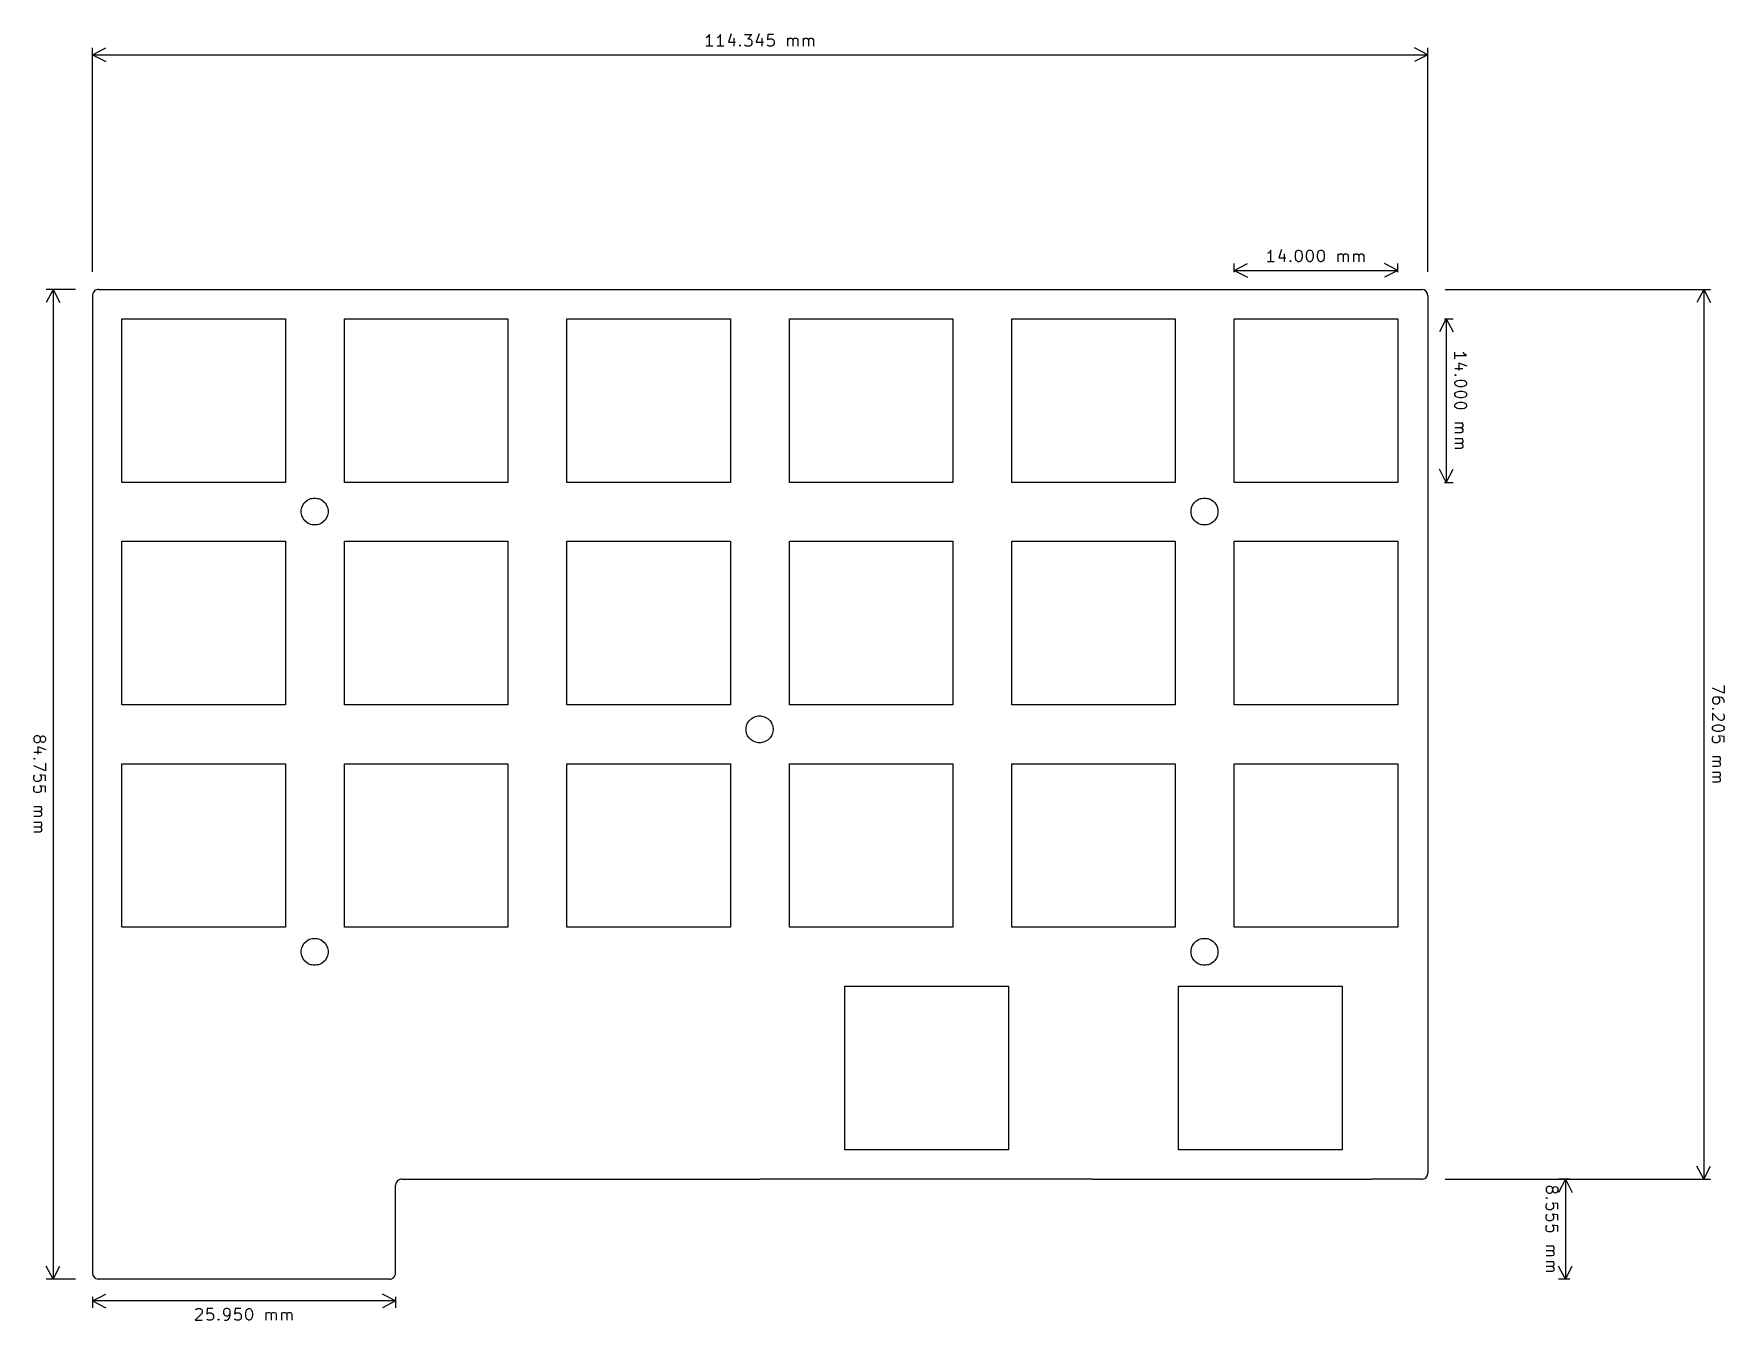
# Model space of a CAD drawing. Extents: x -0.53 to 5.17, y -3.85 to 0.48.
import ezdxf

# ---------------------------------------------------------------- set-up
doc = ezdxf.new("R2010")
doc.units = 0
doc.header["$MEASUREMENT"] = 0
doc.layers.add('BLACK', color=7, linetype='CONTINUOUS')

msp = doc.modelspace()

# ---------------------------------------------------------------- linework, layer by layer
at = {"layer": 'BLACK', "linetype": 'CONTINUOUS'}
for p, q in [((1.74306, 0.47321), (1.73931, 0.471335)), ((1.74681, 0.476959), (1.74306, 0.47321)), ((1.75056, 0.482583), (1.74681, 0.476959)), ((1.75056, 0.443213), (1.75056, 0.482583)), ((1.78055, 0.47321), (1.7768, 0.471335)), ((1.7843, 0.476959), (1.78055, 0.47321)), ((1.78805, 0.482583), (1.7843, 0.476959)), ((1.78805, 0.443213), (1.78805, 0.482583)), ((1.82367, 0.484458), (1.8143, 0.456337)), ((1.8143, 0.456337), (1.83867, 0.456337)), ((1.83305, 0.46946), (1.83305, 0.443213)), ((1.86867, 0.482583), (1.89304, 0.482583)), ((1.89304, 0.482583), (1.87992, 0.467585)), ((1.87992, 0.467585), (1.88554, 0.467585)), ((1.88554, 0.467585), (1.88929, 0.465711)), ((1.88929, 0.465711), (1.89117, 0.463836)), ((1.89117, 0.463836), (1.89304, 0.460086)), ((1.89304, 0.460086), (1.89304, 0.450712)), ((1.91741, 0.484458), (1.90804, 0.456337)), ((1.90804, 0.456337), (1.93241, 0.456337)), ((1.92679, 0.46946), (1.92679, 0.443213)), ((1.94741, 0.482583), (1.94553, 0.463836)), ((1.94553, 0.463836), (1.94741, 0.465711)), ((1.96616, 0.482583), (1.94741, 0.482583)), ((1.94741, 0.465711), (1.95116, 0.467585)), ((1.95116, 0.467585), (1.96053, 0.467585)), ((1.96053, 0.467585), (1.96428, 0.465711)), ((1.96428, 0.465711), (1.96616, 0.463836)), ((1.96616, 0.463836), (1.96803, 0.460086)), ((1.96803, 0.460086), (1.96803, 0.450712)), ((2.0149, 0.443213), (2.0149, 0.46946)), ((2.0149, 0.465711), (2.01677, 0.467585)), ((2.01677, 0.467585), (2.02052, 0.46946)), ((2.02052, 0.46946), (2.02615, 0.46946)), ((2.02615, 0.46946), (2.0299, 0.467585)), ((2.0299, 0.467585), (2.03177, 0.463836)), ((2.03177, 0.463836), (2.03365, 0.467585)), ((2.03177, 0.463836), (2.03177, 0.443213)), ((2.03365, 0.467585), (2.0374, 0.46946)), ((2.0374, 0.46946), (2.04302, 0.46946)), ((2.04302, 0.46946), (2.04677, 0.467585)), ((2.04677, 0.467585), (2.04865, 0.463836)), ((2.04865, 0.463836), (2.04865, 0.443213)), ((2.06739, 0.443213), (2.06739, 0.46946)), ((2.06739, 0.465711), (2.06927, 0.467585)), ((2.06927, 0.467585), (2.07302, 0.46946)), ((2.07302, 0.46946), (2.07864, 0.46946)), ((2.07864, 0.46946), (2.08239, 0.467585)), ((2.08239, 0.467585), (2.08427, 0.463836)), ((2.08427, 0.463836), (2.08614, 0.467585)), ((2.08427, 0.463836), (2.08427, 0.443213)), ((2.08614, 0.467585), (2.08989, 0.46946)), ((2.08989, 0.46946), (2.09551, 0.46946)), ((2.09551, 0.46946), (2.09926, 0.467585)), ((2.09926, 0.467585), (2.10114, 0.463836)), ((2.10114, 0.463836), (2.10114, 0.443213)), ((-0.329724, -0.317717), (-0.329724, 0.436867)), ((-0.329724, 0.41378), (-0.285374, 0.436867)), ((-0.329724, 0.41378), (4.17205, 0.41378)), ((-0.329724, 0.41378), (-0.285374, 0.390692)), ((1.76181, 0.443213), (1.73931, 0.443213)), ((1.7993, 0.443213), (1.7768, 0.443213)), ((1.8518, 0.445088), (1.85367, 0.446963)), ((1.85367, 0.443213), (1.8518, 0.445088)), ((1.85367, 0.446963), (1.85554, 0.445088)), ((1.85367, 0.446963), (1.85367, 0.443213)), ((1.85554, 0.445088), (1.85367, 0.443213)), ((1.87054, 0.445088), (1.86867, 0.446963)), ((1.87429, 0.443213), (1.87054, 0.445088)), ((1.88554, 0.443213), (1.87429, 0.443213)), ((1.88929, 0.445088), (1.88554, 0.443213)), ((1.89117, 0.446963), (1.88929, 0.445088)), ((1.89304, 0.450712), (1.89117, 0.446963)), ((1.94741, 0.445088), (1.94553, 0.446963)), ((1.95116, 0.443213), (1.94741, 0.445088)), ((1.96053, 0.443213), (1.95116, 0.443213)), ((1.96428, 0.445088), (1.96053, 0.443213)), ((1.96616, 0.446963), (1.96428, 0.445088)), ((1.96803, 0.450712), (1.96616, 0.446963)), ((4.17205, 0.41378), (4.1277, 0.436867)), ((4.17205, 0.41378), (4.1277, 0.390692)), ((4.17205, -0.317717), (4.17205, 0.436867)), ((3.63592, -0.253956), (3.63217, -0.255831)), ((3.65467, -0.283952), (3.63217, -0.283952)), ((3.63967, -0.250206), (3.63592, -0.253956)), ((3.64342, -0.244582), (3.63967, -0.250206)), ((3.64342, -0.283952), (3.64342, -0.244582)), ((3.67904, -0.242707), (3.66967, -0.270829)), ((3.66967, -0.270829), (3.69404, -0.270829)), ((3.68841, -0.257705), (3.68841, -0.283952)), ((3.70716, -0.282077), (3.70904, -0.280202)), ((3.70904, -0.283952), (3.70716, -0.282077)), ((3.70904, -0.280202), (3.71091, -0.282077)), ((3.70904, -0.280202), (3.70904, -0.283952)), ((3.71091, -0.282077), (3.70904, -0.283952)), ((3.72591, -0.25958), (3.72778, -0.252081)), ((3.72591, -0.268954), (3.72591, -0.25958)), ((3.72778, -0.276453), (3.72591, -0.268954)), ((3.72778, -0.252081), (3.72966, -0.248331)), ((3.72966, -0.280202), (3.72778, -0.276453)), ((3.72966, -0.248331), (3.73153, -0.246457)), ((3.73153, -0.282077), (3.72966, -0.280202)), ((3.73153, -0.246457), (3.73528, -0.244582)), ((3.73528, -0.283952), (3.73153, -0.282077)), ((3.73528, -0.244582), (3.73903, -0.244582)), ((3.73903, -0.283952), (3.73528, -0.283952)), ((3.73903, -0.244582), (3.74278, -0.246457)), ((3.74278, -0.282077), (3.73903, -0.283952)), ((3.74278, -0.246457), (3.74466, -0.248331)), ((3.74466, -0.280202), (3.74278, -0.282077)), ((3.74466, -0.248331), (3.74653, -0.252081)), ((3.74653, -0.276453), (3.74466, -0.280202)), ((3.74653, -0.252081), (3.74841, -0.25958)), ((3.74841, -0.268954), (3.74653, -0.276453)), ((3.74841, -0.25958), (3.74841, -0.268954)), ((3.7634, -0.25958), (3.76528, -0.252081)), ((3.7634, -0.268954), (3.7634, -0.25958)), ((3.76528, -0.276453), (3.7634, -0.268954)), ((3.76528, -0.252081), (3.76715, -0.248331)), ((3.76715, -0.280202), (3.76528, -0.276453)), ((3.76715, -0.248331), (3.76903, -0.246457)), ((3.76903, -0.282077), (3.76715, -0.280202)), ((3.76903, -0.246457), (3.77278, -0.244582)), ((3.77278, -0.283952), (3.76903, -0.282077)), ((3.77278, -0.244582), (3.77653, -0.244582)), ((3.77653, -0.283952), (3.77278, -0.283952)), ((3.77653, -0.244582), (3.78028, -0.246457)), ((3.78028, -0.282077), (3.77653, -0.283952)), ((3.78028, -0.246457), (3.78215, -0.248331)), ((3.78215, -0.280202), (3.78028, -0.282077)), ((3.78215, -0.248331), (3.78403, -0.252081)), ((3.78403, -0.276453), (3.78215, -0.280202)), ((3.78403, -0.252081), (3.7859, -0.25958)), ((3.7859, -0.268954), (3.78403, -0.276453)), ((3.7859, -0.25958), (3.7859, -0.268954)), ((3.8009, -0.25958), (3.80277, -0.252081)), ((3.8009, -0.268954), (3.8009, -0.25958)), ((3.80277, -0.276453), (3.8009, -0.268954)), ((3.80277, -0.252081), (3.80465, -0.248331)), ((3.80465, -0.280202), (3.80277, -0.276453)), ((3.80465, -0.248331), (3.80652, -0.246457)), ((3.80652, -0.282077), (3.80465, -0.280202)), ((3.80652, -0.246457), (3.81027, -0.244582)), ((3.81027, -0.283952), (3.80652, -0.282077)), ((3.81027, -0.244582), (3.81402, -0.244582)), ((3.81402, -0.283952), (3.81027, -0.283952)), ((3.81402, -0.244582), (3.81777, -0.246457)), ((3.81777, -0.282077), (3.81402, -0.283952)), ((3.81777, -0.246457), (3.81965, -0.248331)), ((3.81965, -0.280202), (3.81777, -0.282077)), ((3.81965, -0.248331), (3.82152, -0.252081)), ((3.82152, -0.276453), (3.81965, -0.280202)), ((3.82152, -0.252081), (3.8234, -0.25958)), ((3.8234, -0.268954), (3.82152, -0.276453)), ((3.8234, -0.25958), (3.8234, -0.268954)), ((3.87027, -0.283952), (3.87027, -0.257705)), ((3.87027, -0.261455), (3.87214, -0.25958)), ((3.87214, -0.25958), (3.87589, -0.257705)), ((3.87589, -0.257705), (3.88151, -0.257705)), ((3.88151, -0.257705), (3.88526, -0.25958)), ((3.88526, -0.25958), (3.88714, -0.26333)), ((3.88714, -0.26333), (3.88901, -0.25958)), ((3.88714, -0.26333), (3.88714, -0.283952)), ((3.88901, -0.25958), (3.89276, -0.257705)), ((3.89276, -0.257705), (3.89839, -0.257705)), ((3.89839, -0.257705), (3.90214, -0.25958)), ((3.90214, -0.25958), (3.90401, -0.26333)), ((3.90401, -0.26333), (3.90401, -0.283952)), ((3.92276, -0.283952), (3.92276, -0.257705)), ((3.92276, -0.261455), (3.92463, -0.25958)), ((3.92463, -0.25958), (3.92838, -0.257705)), ((3.92838, -0.257705), (3.93401, -0.257705)), ((3.93401, -0.257705), (3.93776, -0.25958)), ((3.93776, -0.25958), (3.93963, -0.26333)), ((3.93963, -0.26333), (3.94151, -0.25958)), ((3.93963, -0.26333), (3.93963, -0.283952)), ((3.94151, -0.25958), (3.94526, -0.257705)), ((3.94526, -0.257705), (3.95088, -0.257705)), ((3.95088, -0.257705), (3.95463, -0.25958)), ((3.95463, -0.25958), (3.95651, -0.26333)), ((3.95651, -0.26333), (3.95651, -0.283952)), ((3.51969, -0.318898), (3.51969, -0.290298)), ((3.51969, -0.313386), (3.56404, -0.290298)), ((3.51969, -0.313386), (4.07087, -0.313386)), ((3.51969, -0.313386), (3.56404, -0.336473)), ((4.07087, -0.313386), (4.02652, -0.290298)), ((4.07087, -0.313386), (4.02652, -0.336473)), ((4.07087, -0.318898), (4.07087, -0.290298)), ((-0.386614, -0.376969), (-0.485686, -0.376969)), ((-0.462598, -0.376969), (-0.485686, -0.421319)), ((-0.462598, -0.376969), (-0.462598, -3.71378)), ((-0.462598, -0.376969), (-0.439511, -0.421319)), ((-0.329724, -0.396654), (-0.329705, -3.69193)), ((-0.307874, -0.376969), (4.15256, -0.376969)), ((4.17205, -0.398819), (4.17205, -3.35748)), ((4.2313, -0.376969), (5.12584, -0.376969)), ((5.10276, -0.376969), (5.07967, -0.421319)), ((5.10276, -0.376969), (5.10276, -3.37717)), ((5.10276, -0.376969), (5.12584, -0.421319)), ((-0.230315, -0.476378), (0.320866, -0.476378)), ((-0.230315, -1.02756), (-0.230315, -0.476378)), ((0.320866, -0.476378), (0.320866, -1.02756)), ((0.519685, -0.476378), (1.07087, -0.476378)), ((0.519685, -1.02756), (0.519685, -0.476378)), ((1.07087, -0.476378), (1.07087, -1.02756)), ((1.26969, -1.02756), (1.26969, -0.476378)), ((1.26969, -0.476378), (1.82087, -0.476378)), ((1.82087, -0.476378), (1.82087, -1.02756)), ((2.01969, -0.476378), (2.57087, -0.476378)), ((2.01969, -1.02756), (2.01969, -0.476378)), ((2.57087, -0.476378), (2.57087, -1.02756)), ((2.76969, -1.02756), (2.76969, -0.476378)), ((2.76969, -0.476378), (3.32087, -0.476378)), ((3.32087, -0.476378), (3.32087, -1.02756)), ((3.51969, -0.476378), (4.07087, -0.476378)), ((3.51969, -1.02756), (3.51969, -0.476378)), ((4.07087, -0.476378), (4.07087, -1.02756)), ((4.23425, -0.476378), (4.21116, -0.520729)), ((4.22835, -0.476378), (4.25734, -0.476378)), ((4.23425, -0.476378), (4.23425, -1.02756)), ((4.23425, -0.476378), (4.25734, -0.520729)), ((4.26369, -0.611361), (4.26369, -0.588864)), ((4.26369, -0.600112), (4.30306, -0.600112)), ((4.30493, -0.635733), (4.27681, -0.626359)), ((4.27681, -0.626359), (4.27681, -0.650731)), ((4.29368, -0.592613), (4.29181, -0.588864)), ((4.29743, -0.596363), (4.29368, -0.592613)), ((4.30306, -0.600112), (4.29743, -0.596363)), ((4.28993, -0.645107), (4.26369, -0.645107)), ((4.26369, -0.665729), (4.26556, -0.663854)), ((4.26556, -0.667604), (4.26369, -0.665729)), ((4.26744, -0.665729), (4.26369, -0.665729)), ((4.26556, -0.663854), (4.26744, -0.665729)), ((4.26744, -0.665729), (4.26556, -0.667604)), ((4.27118, -0.684477), (4.27868, -0.682602)), ((4.27868, -0.682602), (4.28806, -0.682602)), ((4.28806, -0.682602), (4.29556, -0.684477)), ((4.26369, -0.691976), (4.26556, -0.688226)), ((4.26369, -0.695726), (4.26369, -0.691976)), ((4.26556, -0.699475), (4.26369, -0.695726)), ((4.26369, -0.729471), (4.26556, -0.725722)), ((4.26369, -0.733221), (4.26369, -0.729471)), ((4.26556, -0.73697), (4.26369, -0.733221)), ((4.26556, -0.688226), (4.26744, -0.686352)), ((4.26744, -0.70135), (4.26556, -0.699475)), ((4.26556, -0.725722), (4.26744, -0.723847)), ((4.26744, -0.738845), (4.26556, -0.73697)), ((4.26744, -0.686352), (4.27118, -0.684477)), ((4.27118, -0.703225), (4.26744, -0.70135)), ((4.26744, -0.723847), (4.27118, -0.721972)), ((4.27118, -0.74072), (4.26744, -0.738845)), ((4.27868, -0.705099), (4.27118, -0.703225)), ((4.27118, -0.721972), (4.27868, -0.720097)), ((4.27868, -0.742595), (4.27118, -0.74072)), ((4.28806, -0.705099), (4.27868, -0.705099)), ((4.27868, -0.720097), (4.28806, -0.720097)), ((4.29556, -0.703225), (4.28806, -0.705099)), ((4.28806, -0.720097), (4.29556, -0.721972)), ((4.29556, -0.74072), (4.28806, -0.742595)), ((4.29556, -0.684477), (4.29931, -0.686352)), ((4.29931, -0.70135), (4.29556, -0.703225)), ((4.29556, -0.721972), (4.29931, -0.723847)), ((4.29931, -0.738845), (4.29556, -0.74072)), ((4.29931, -0.686352), (4.30118, -0.688226)), ((4.30118, -0.699475), (4.29931, -0.70135)), ((4.29931, -0.723847), (4.30118, -0.725722)), ((4.30118, -0.73697), (4.29931, -0.738845)), ((4.30118, -0.688226), (4.30306, -0.691976)), ((4.30306, -0.695726), (4.30118, -0.699475)), ((4.30118, -0.725722), (4.30306, -0.729471)), ((4.30306, -0.733221), (4.30118, -0.73697)), ((4.30306, -0.691976), (4.30306, -0.695726)), ((4.30306, -0.729471), (4.30306, -0.733221)), ((4.26369, -0.766967), (4.26556, -0.763217)), ((4.26369, -0.770716), (4.26369, -0.766967)), ((4.26556, -0.774466), (4.26369, -0.770716)), ((4.26556, -0.763217), (4.26744, -0.761342)), ((4.26744, -0.77634), (4.26556, -0.774466)), ((4.26744, -0.761342), (4.27118, -0.759468)), ((4.27118, -0.778215), (4.26744, -0.77634)), ((4.27118, -0.759468), (4.27868, -0.757593)), ((4.27868, -0.78009), (4.27118, -0.778215)), ((4.28806, -0.742595), (4.27868, -0.742595)), ((4.27868, -0.757593), (4.28806, -0.757593)), ((4.28806, -0.78009), (4.27868, -0.78009)), ((4.28806, -0.757593), (4.29556, -0.759468)), ((4.29556, -0.778215), (4.28806, -0.78009)), ((4.29556, -0.759468), (4.29931, -0.761342)), ((4.29931, -0.77634), (4.29556, -0.778215)), ((4.29931, -0.761342), (4.30118, -0.763217)), ((4.30118, -0.774466), (4.29931, -0.77634)), ((4.30118, -0.763217), (4.30306, -0.766967)), ((4.30306, -0.770716), (4.30118, -0.774466)), ((4.30306, -0.766967), (4.30306, -0.770716)), ((4.26369, -0.826959), (4.28993, -0.826959)), ((4.28431, -0.843832), (4.26369, -0.843832)), ((4.28806, -0.841957), (4.28431, -0.843832)), ((4.28431, -0.843832), (4.28806, -0.845707)), ((4.28618, -0.826959), (4.28806, -0.828834)), ((4.28806, -0.828834), (4.28993, -0.832583)), ((4.28993, -0.838208), (4.28806, -0.841957)), ((4.28806, -0.845707), (4.28993, -0.849456)), ((4.28993, -0.832583), (4.28993, -0.838208)), ((4.28993, -0.849456), (4.28993, -0.855081)), ((4.28431, -0.860705), (4.26369, -0.860705)), ((4.26369, -0.879453), (4.28993, -0.879453)), ((4.28431, -0.896325), (4.26369, -0.896325)), ((4.28806, -0.85883), (4.28431, -0.860705)), ((4.28806, -0.894451), (4.28431, -0.896325)), ((4.28431, -0.896325), (4.28806, -0.8982)), ((4.28806, -0.911324), (4.28431, -0.913198)), ((4.28618, -0.879453), (4.28806, -0.881327)), ((4.28993, -0.855081), (4.28806, -0.85883)), ((4.28806, -0.881327), (4.28993, -0.885077)), ((4.28993, -0.890701), (4.28806, -0.894451)), ((4.28806, -0.8982), (4.28993, -0.90195)), ((4.28993, -0.907574), (4.28806, -0.911324)), ((4.28993, -0.885077), (4.28993, -0.890701)), ((4.28993, -0.90195), (4.28993, -0.907574)), ((4.28431, -0.913198), (4.26369, -0.913198)), ((4.23425, -1.02756), (4.21116, -0.983209)), ((4.23425, -1.02756), (4.25734, -0.983209)), ((0.320866, -1.02756), (-0.230217, -1.02756)), ((0.397827, -1.08583), (0.406073, -1.08241)), ((0.406073, -1.08241), (0.410451, -1.08154)), ((0.410451, -1.08154), (0.414828, -1.08067)), ((0.414828, -1.08067), (0.423755, -1.08067)), ((0.423755, -1.08067), (0.428132, -1.08154)), ((0.428132, -1.08154), (0.432509, -1.08241)), ((0.432509, -1.08241), (0.440756, -1.08583)), ((1.07087, -1.02756), (0.519783, -1.02756)), ((1.82087, -1.02756), (1.26978, -1.02756)), ((2.57087, -1.02756), (2.01978, -1.02756)), ((3.32087, -1.02756), (2.76978, -1.02756)), ((3.39783, -1.08583), (3.40607, -1.08241)), ((3.40607, -1.08241), (3.41045, -1.08154)), ((3.41045, -1.08154), (3.41483, -1.08067)), ((3.41483, -1.08067), (3.42375, -1.08067)), ((3.42375, -1.08067), (3.42813, -1.08154)), ((3.42813, -1.08154), (3.43251, -1.08241)), ((3.43251, -1.08241), (3.44076, -1.08583)), ((4.07087, -1.02756), (3.51978, -1.02756)), ((4.22835, -1.02756), (4.25734, -1.02756)), ((0.373976, -1.12152), (0.375718, -1.11277)), ((0.373976, -1.13045), (0.373976, -1.12152)), ((0.375718, -1.1392), (0.373976, -1.13045)), ((0.375718, -1.11277), (0.379134, -1.10452)), ((0.379134, -1.14745), (0.375718, -1.1392)), ((0.379134, -1.10452), (0.384093, -1.0971)), ((0.384093, -1.0971), (0.390405, -1.09079)), ((0.390405, -1.09079), (0.397827, -1.08583)), ((0.440756, -1.08583), (0.448178, -1.09079)), ((0.448178, -1.09079), (0.45449, -1.0971)), ((0.45449, -1.0971), (0.459449, -1.10452)), ((0.459449, -1.10452), (0.462865, -1.11277)), ((0.462865, -1.1392), (0.459449, -1.14745)), ((0.462865, -1.11277), (0.464606, -1.12152)), ((0.464606, -1.13045), (0.462865, -1.1392)), ((0.464606, -1.12152), (0.464606, -1.13045)), ((3.37398, -1.12152), (3.37572, -1.11277)), ((3.37398, -1.13045), (3.37398, -1.12152)), ((3.37572, -1.1392), (3.37398, -1.13045)), ((3.37572, -1.11277), (3.37913, -1.10452)), ((3.37913, -1.14745), (3.37572, -1.1392)), ((3.37913, -1.10452), (3.38409, -1.0971)), ((3.38409, -1.0971), (3.3904, -1.09079)), ((3.3904, -1.09079), (3.39783, -1.08583)), ((3.44076, -1.08583), (3.44818, -1.09079)), ((3.44818, -1.09079), (3.45449, -1.0971)), ((3.45449, -1.0971), (3.45945, -1.10452)), ((3.45945, -1.10452), (3.46286, -1.11277)), ((3.46286, -1.1392), (3.45945, -1.14745)), ((3.46286, -1.11277), (3.46461, -1.12152)), ((3.46461, -1.13045), (3.46286, -1.1392)), ((3.46461, -1.12152), (3.46461, -1.13045)), ((0.384093, -1.15487), (0.379134, -1.14745)), ((0.390405, -1.16118), (0.384093, -1.15487)), ((0.397827, -1.16614), (0.390405, -1.16118)), ((0.406073, -1.16956), (0.397827, -1.16614)), ((0.410451, -1.17043), (0.406073, -1.16956)), ((0.414828, -1.1713), (0.410451, -1.17043)), ((0.423755, -1.1713), (0.414828, -1.1713)), ((0.428132, -1.17043), (0.423755, -1.1713)), ((0.432509, -1.16956), (0.428132, -1.17043)), ((0.440756, -1.16614), (0.432509, -1.16956)), ((0.448178, -1.16118), (0.440756, -1.16614)), ((0.45449, -1.15487), (0.448178, -1.16118)), ((0.459449, -1.14745), (0.45449, -1.15487)), ((3.38409, -1.15487), (3.37913, -1.14745)), ((3.3904, -1.16118), (3.38409, -1.15487)), ((3.39783, -1.16614), (3.3904, -1.16118)), ((3.40607, -1.16956), (3.39783, -1.16614)), ((3.41045, -1.17043), (3.40607, -1.16956)), ((3.41483, -1.1713), (3.41045, -1.17043)), ((3.42375, -1.1713), (3.41483, -1.1713)), ((3.42813, -1.17043), (3.42375, -1.1713)), ((3.43251, -1.16956), (3.42813, -1.17043)), ((3.44076, -1.16614), (3.43251, -1.16956)), ((3.44818, -1.16118), (3.44076, -1.16614)), ((3.45449, -1.15487), (3.44818, -1.16118)), ((3.45945, -1.14745), (3.45449, -1.15487)), ((-0.230315, -1.77756), (-0.230315, -1.22638)), ((-0.230315, -1.22638), (0.320866, -1.22638)), ((0.320866, -1.22638), (0.320866, -1.77756)), ((0.519685, -1.77756), (0.519685, -1.22638)), ((0.519685, -1.22638), (1.07087, -1.22638)), ((1.07087, -1.22638), (1.07087, -1.77756)), ((1.26969, -1.77756), (1.26969, -1.22638)), ((1.26969, -1.22638), (1.82087, -1.22638)), ((1.82087, -1.22638), (1.82087, -1.77756)), ((2.01969, -1.77756), (2.01969, -1.22638)), ((2.01969, -1.22638), (2.57087, -1.22638)), ((2.57087, -1.22638), (2.57087, -1.77756)), ((2.76969, -1.22638), (3.32087, -1.22638)), ((2.76969, -1.77756), (2.76969, -1.22638)), ((3.32087, -1.22638), (3.32087, -1.77756)), ((3.51969, -1.22638), (4.07087, -1.22638)), ((3.51969, -1.77756), (3.51969, -1.22638)), ((4.07087, -1.22638), (4.07087, -1.77756)), ((5.17156, -1.73833), (5.13219, -1.72146)), ((5.13406, -1.75521), (5.13219, -1.75896)), ((5.13219, -1.75896), (5.13219, -1.76646)), ((5.13219, -1.76646), (5.13406, -1.77021)), ((5.13594, -1.75333), (5.13406, -1.75521)), ((5.13969, -1.75146), (5.13594, -1.75333)), ((5.15469, -1.75146), (5.13969, -1.75146)), ((5.15281, -1.75333), (5.14906, -1.75146)), ((5.15469, -1.75521), (5.15281, -1.75333)), ((5.16219, -1.75333), (5.15469, -1.75146)), ((5.15656, -1.75896), (5.15469, -1.75521)), ((5.15469, -1.77021), (5.15656, -1.76646)), ((5.15656, -1.76646), (5.15656, -1.75896)), ((5.16781, -1.75708), (5.16219, -1.75333)), ((5.16969, -1.75896), (5.16781, -1.75708)), ((5.17156, -1.76271), (5.16969, -1.75896)), ((5.17156, -1.71209), (5.17156, -1.73833)), ((5.17156, -1.77021), (5.17156, -1.76271)), ((0.320866, -1.77756), (-0.230217, -1.77756)), ((1.07087, -1.77756), (0.519783, -1.77756)), ((1.82087, -1.77756), (1.26978, -1.77756)), ((1.8904, -1.82504), (1.89783, -1.82008)), ((1.89783, -1.82008), (1.90607, -1.81666)), ((1.90607, -1.81666), (1.91045, -1.81579)), ((1.91045, -1.81579), (1.91483, -1.81492)), ((1.91483, -1.81492), (1.92375, -1.81492)), ((1.92375, -1.81492), (1.92813, -1.81579)), ((1.92813, -1.81579), (1.93251, -1.81666)), ((1.93251, -1.81666), (1.94076, -1.82008)), ((1.94076, -1.82008), (1.94818, -1.82504)), ((2.57087, -1.77756), (2.01978, -1.77756)), ((3.32087, -1.77756), (2.76978, -1.77756)), ((4.07087, -1.77756), (3.51978, -1.77756)), ((5.13219, -1.79083), (5.13406, -1.78895)), ((5.13406, -1.7927), (5.13219, -1.79083)), ((5.13594, -1.79083), (5.13219, -1.79083)), ((5.15469, -1.82832), (5.13219, -1.80583)), ((5.13219, -1.80583), (5.13219, -1.8302)), ((5.13406, -1.77021), (5.13594, -1.77208)), ((5.13406, -1.78895), (5.13594, -1.79083)), ((5.13594, -1.79083), (5.13406, -1.7927)), ((5.13594, -1.77208), (5.13969, -1.77395)), ((5.13969, -1.77395), (5.14906, -1.77395)), ((5.14906, -1.77395), (5.15281, -1.77208)), ((5.15281, -1.77208), (5.15469, -1.77021)), ((5.16781, -1.8077), (5.16969, -1.80958)), ((5.16969, -1.80958), (5.17156, -1.81332)), ((5.17156, -1.8227), (5.16969, -1.82645)), ((5.17156, -1.81332), (5.17156, -1.8227)), ((1.87398, -1.85577), (1.87572, -1.84702)), ((1.87398, -1.8647), (1.87398, -1.85577)), ((1.87572, -1.87345), (1.87398, -1.8647)), ((1.87572, -1.84702), (1.87913, -1.83877)), ((1.87913, -1.8817), (1.87572, -1.87345)), ((1.87913, -1.83877), (1.88409, -1.83135)), ((1.88409, -1.83135), (1.8904, -1.82504)), ((1.94818, -1.82504), (1.95449, -1.83135)), ((1.95449, -1.83135), (1.95945, -1.83877)), ((1.95945, -1.83877), (1.96286, -1.84702)), ((1.96286, -1.87345), (1.95945, -1.8817)), ((1.96286, -1.84702), (1.96461, -1.85577)), ((1.96461, -1.8647), (1.96286, -1.87345)), ((1.96461, -1.85577), (1.96461, -1.8647)), ((5.13219, -1.85457), (5.13406, -1.85082)), ((5.13219, -1.85832), (5.13219, -1.85457)), ((5.13406, -1.86207), (5.13219, -1.85832)), ((5.13406, -1.85082), (5.13594, -1.84895)), ((5.13594, -1.86394), (5.13406, -1.86207)), ((5.13594, -1.84895), (5.13969, -1.84707)), ((5.13969, -1.86582), (5.13594, -1.86394)), ((5.13969, -1.84707), (5.14719, -1.8452)), ((5.14719, -1.86769), (5.13969, -1.86582)), ((5.14719, -1.8452), (5.15656, -1.8452)), ((5.15656, -1.86769), (5.14719, -1.86769)), ((5.16031, -1.8302), (5.15469, -1.82832)), ((5.15656, -1.8452), (5.16406, -1.84707)), ((5.16406, -1.86582), (5.15656, -1.86769)), ((5.16406, -1.8302), (5.16031, -1.8302)), ((5.16781, -1.82832), (5.16406, -1.8302)), ((5.16406, -1.84707), (5.16781, -1.84895)), ((5.16781, -1.86394), (5.16406, -1.86582)), ((5.16969, -1.82645), (5.16781, -1.82832)), ((5.16781, -1.84895), (5.16969, -1.85082)), ((5.16969, -1.86207), (5.16781, -1.86394)), ((5.16969, -1.85082), (5.17156, -1.85457)), ((5.17156, -1.85832), (5.16969, -1.86207)), ((5.17156, -1.85457), (5.17156, -1.85832)), ((-0.525778, -1.88602), (-0.527653, -1.88977)), ((-0.527653, -1.88977), (-0.527653, -1.89727)), ((-0.527653, -1.89727), (-0.525778, -1.90102)), ((-0.523903, -1.88414), (-0.525778, -1.88602)), ((-0.525778, -1.90102), (-0.523903, -1.90289)), ((-0.520154, -1.88227), (-0.523903, -1.88414)), ((-0.523903, -1.90289), (-0.520154, -1.90477)), ((-0.512655, -1.88227), (-0.520154, -1.88227)), ((-0.520154, -1.90477), (-0.512655, -1.90477)), ((-0.486408, -1.92914), (-0.514529, -1.91976)), ((-0.514529, -1.91976), (-0.514529, -1.94414)), ((-0.508905, -1.88414), (-0.512655, -1.88227)), ((-0.512655, -1.90477), (-0.508905, -1.90289)), ((-0.50703, -1.88602), (-0.508905, -1.88414)), ((-0.508905, -1.90289), (-0.50703, -1.90102)), ((-0.505156, -1.88977), (-0.50703, -1.88602)), ((-0.50703, -1.90102), (-0.505156, -1.89727)), ((-0.505156, -1.88977), (-0.503281, -1.88602)), ((-0.505156, -1.89727), (-0.505156, -1.88977)), ((-0.503281, -1.90102), (-0.505156, -1.89727)), ((-0.503281, -1.88602), (-0.501406, -1.88414)), ((-0.501406, -1.90289), (-0.503281, -1.90102)), ((-0.501406, -1.88414), (-0.497657, -1.88227)), ((-0.497657, -1.90477), (-0.501406, -1.90289)), ((-0.497657, -1.88227), (-0.495782, -1.88227)), ((-0.495782, -1.90477), (-0.497657, -1.90477)), ((-0.495782, -1.88227), (-0.492032, -1.88414)), ((-0.492032, -1.90289), (-0.495782, -1.90477)), ((-0.492032, -1.88414), (-0.490157, -1.88602)), ((-0.490157, -1.90102), (-0.492032, -1.90289)), ((-0.490157, -1.88602), (-0.488283, -1.88977)), ((-0.488283, -1.89727), (-0.490157, -1.90102)), ((-0.488283, -1.88977), (-0.488283, -1.89727)), ((1.88409, -1.88912), (1.87913, -1.8817)), ((1.8904, -1.89543), (1.88409, -1.88912)), ((1.89783, -1.90039), (1.8904, -1.89543)), ((1.90607, -1.90381), (1.89783, -1.90039)), ((1.91045, -1.90468), (1.90607, -1.90381)), ((1.91483, -1.90555), (1.91045, -1.90468)), ((1.92375, -1.90555), (1.91483, -1.90555)), ((1.92813, -1.90468), (1.92375, -1.90555)), ((1.93251, -1.90381), (1.92813, -1.90468)), ((1.94076, -1.90039), (1.93251, -1.90381)), ((1.94818, -1.89543), (1.94076, -1.90039)), ((1.95449, -1.88912), (1.94818, -1.89543)), ((1.95945, -1.8817), (1.95449, -1.88912)), ((5.13219, -1.88832), (5.13406, -1.88457)), ((5.13219, -1.89769), (5.13219, -1.88832)), ((5.13406, -1.90144), (5.13219, -1.89769)), ((5.13406, -1.88457), (5.13594, -1.88269)), ((5.13594, -1.90331), (5.13406, -1.90144)), ((5.13969, -1.90519), (5.13594, -1.90331)), ((5.14906, -1.90519), (5.13969, -1.90519)), ((5.15281, -1.90331), (5.14906, -1.90519)), ((5.17156, -1.88457), (5.15281, -1.88269)), ((5.15281, -1.88269), (5.15469, -1.88457)), ((5.15469, -1.90144), (5.15281, -1.90331)), ((5.15469, -1.88457), (5.15656, -1.88832)), ((5.15656, -1.89769), (5.15469, -1.90144)), ((5.15656, -1.88832), (5.15656, -1.89769)), ((5.17156, -1.90331), (5.17156, -1.88457)), ((-0.501406, -1.93851), (-0.527653, -1.93851)), ((-0.527653, -1.95913), (-0.525778, -1.95726)), ((-0.525778, -1.96101), (-0.527653, -1.95913)), ((-0.523903, -1.95913), (-0.527653, -1.95913)), ((-0.488283, -2.00038), (-0.527653, -1.98351)), ((-0.525778, -1.95726), (-0.523903, -1.95913)), ((-0.523903, -1.95913), (-0.525778, -1.96101)), ((-0.488283, -1.97413), (-0.488283, -2.00038)), ((-0.230315, -1.97638), (0.320866, -1.97638)), ((-0.230315, -2.52756), (-0.230315, -1.97638)), ((0.320866, -1.97638), (0.320866, -2.52756)), ((0.519685, -1.97638), (1.07087, -1.97638)), ((0.519685, -2.52756), (0.519685, -1.97638)), ((1.07087, -1.97638), (1.07087, -2.52756)), ((1.26969, -2.52756), (1.26969, -1.97638)), ((1.26969, -1.97638), (1.82087, -1.97638)), ((1.82087, -1.97638), (1.82087, -2.52756)), ((2.01969, -1.97638), (2.57087, -1.97638)), ((2.01969, -2.52756), (2.01969, -1.97638)), ((2.57087, -1.97638), (2.57087, -2.52756)), ((2.76969, -1.97638), (3.32087, -1.97638)), ((2.76969, -2.52756), (2.76969, -1.97638)), ((3.32087, -1.97638), (3.32087, -2.52756)), ((3.51969, -2.52756), (3.51969, -1.97638)), ((3.51969, -1.97638), (4.07087, -1.97638)), ((4.07087, -1.97638), (4.07087, -2.52756)), ((5.13219, -1.95206), (5.15844, -1.95206)), ((5.15281, -1.96893), (5.13219, -1.96893)), ((5.15281, -1.9858), (5.13219, -1.9858)), ((5.15656, -1.96706), (5.15281, -1.96893)), ((5.15281, -1.96893), (5.15656, -1.97081)), ((5.15656, -1.98393), (5.15281, -1.9858)), ((5.15469, -1.95206), (5.15656, -1.95393)), ((5.15656, -1.95393), (5.15844, -1.95768)), ((5.15844, -1.96331), (5.15656, -1.96706)), ((5.15656, -1.97081), (5.15844, -1.97455)), ((5.15844, -1.98018), (5.15656, -1.98393)), ((5.15844, -1.95768), (5.15844, -1.96331)), ((5.15844, -1.97455), (5.15844, -1.98018)), ((-0.527653, -2.01913), (-0.525778, -2.01538)), ((-0.527653, -2.0285), (-0.527653, -2.01913)), ((-0.525778, -2.03225), (-0.527653, -2.0285)), ((-0.525778, -2.01538), (-0.523903, -2.0135)), ((-0.523903, -2.03413), (-0.525778, -2.03225)), ((-0.525778, -2.05287), (-0.523903, -2.051)), ((-0.520154, -2.036), (-0.523903, -2.03413)), ((-0.51078, -2.036), (-0.520154, -2.036)), ((-0.50703, -2.03413), (-0.51078, -2.036)), ((-0.488283, -2.01538), (-0.50703, -2.0135)), ((-0.50703, -2.0135), (-0.505156, -2.01538)), ((-0.505156, -2.03225), (-0.50703, -2.03413)), ((-0.488283, -2.05287), (-0.50703, -2.051)), ((-0.50703, -2.051), (-0.505156, -2.05287)), ((-0.505156, -2.01538), (-0.503281, -2.01913)), ((-0.503281, -2.0285), (-0.505156, -2.03225)), ((-0.503281, -2.01913), (-0.503281, -2.0285)), ((-0.488283, -2.03413), (-0.488283, -2.01538)), ((5.13219, -2.00455), (5.15844, -2.00455)), ((5.15281, -2.02142), (5.13219, -2.02142)), ((5.15281, -2.0383), (5.13219, -2.0383)), ((5.15656, -2.01955), (5.15281, -2.02142)), ((5.15281, -2.02142), (5.15656, -2.0233)), ((5.15656, -2.03642), (5.15281, -2.0383)), ((5.15469, -2.00455), (5.15656, -2.00643)), ((5.15656, -2.00643), (5.15844, -2.01018)), ((5.15844, -2.0158), (5.15656, -2.01955)), ((5.15656, -2.0233), (5.15844, -2.02705)), ((5.15844, -2.03267), (5.15656, -2.03642)), ((5.15844, -2.01018), (5.15844, -2.0158)), ((5.15844, -2.02705), (5.15844, -2.03267)), ((-0.527653, -2.05662), (-0.525778, -2.05287)), ((-0.527653, -2.066), (-0.527653, -2.05662)), ((-0.525778, -2.06975), (-0.527653, -2.066)), ((-0.523903, -2.07162), (-0.525778, -2.06975)), ((-0.520154, -2.0735), (-0.523903, -2.07162)), ((-0.51078, -2.0735), (-0.520154, -2.0735)), ((-0.50703, -2.07162), (-0.51078, -2.0735)), ((-0.505156, -2.06975), (-0.50703, -2.07162)), ((-0.505156, -2.05287), (-0.503281, -2.05662)), ((-0.503281, -2.066), (-0.505156, -2.06975)), ((-0.503281, -2.05662), (-0.503281, -2.066)), ((-0.488283, -2.07162), (-0.488283, -2.05287)), ((-0.527653, -2.12036), (-0.501406, -2.12036)), ((-0.50703, -2.13724), (-0.527653, -2.13724)), ((-0.50703, -2.15411), (-0.527653, -2.15411)), ((-0.503281, -2.13536), (-0.50703, -2.13724)), ((-0.50703, -2.13724), (-0.503281, -2.13911)), ((-0.503281, -2.15224), (-0.50703, -2.15411)), ((-0.505156, -2.12036), (-0.503281, -2.12224)), ((-0.503281, -2.12224), (-0.501406, -2.12599)), ((-0.501406, -2.13161), (-0.503281, -2.13536)), ((-0.503281, -2.13911), (-0.501406, -2.14286)), ((-0.501406, -2.14849), (-0.503281, -2.15224)), ((-0.501406, -2.12599), (-0.501406, -2.13161)), ((-0.501406, -2.14286), (-0.501406, -2.14849)), ((-0.527653, -2.17286), (-0.501406, -2.17286)), ((-0.50703, -2.18973), (-0.527653, -2.18973)), ((-0.50703, -2.2066), (-0.527653, -2.2066)), ((-0.503281, -2.18786), (-0.50703, -2.18973)), ((-0.50703, -2.18973), (-0.503281, -2.19161)), ((-0.503281, -2.20473), (-0.50703, -2.2066)), ((-0.505156, -2.17286), (-0.503281, -2.17473)), ((-0.503281, -2.17473), (-0.501406, -2.17848)), ((-0.501406, -2.18411), (-0.503281, -2.18786)), ((-0.503281, -2.19161), (-0.501406, -2.19536)), ((-0.501406, -2.20098), (-0.503281, -2.20473)), ((-0.501406, -2.17848), (-0.501406, -2.18411)), ((-0.501406, -2.19536), (-0.501406, -2.20098)), ((0.320866, -2.52756), (-0.230217, -2.52756)), ((1.07087, -2.52756), (0.519783, -2.52756)), ((1.82087, -2.52756), (1.26978, -2.52756)), ((2.57087, -2.52756), (2.01978, -2.52756)), ((3.32087, -2.52756), (2.76978, -2.52756)), ((4.07087, -2.52756), (3.51978, -2.52756)), ((0.373976, -2.60577), (0.375718, -2.59702)), ((0.373976, -2.6147), (0.373976, -2.60577)), ((0.375718, -2.62345), (0.373976, -2.6147)), ((0.375718, -2.59702), (0.379134, -2.58877)), ((0.379134, -2.58877), (0.384093, -2.58135)), ((0.384093, -2.58135), (0.390405, -2.57504)), ((0.390405, -2.57504), (0.397827, -2.57008)), ((0.397827, -2.57008), (0.406073, -2.56666)), ((0.406073, -2.56666), (0.410451, -2.56579)), ((0.410451, -2.56579), (0.414828, -2.56492)), ((0.414828, -2.56492), (0.423755, -2.56492)), ((0.423755, -2.56492), (0.428132, -2.56579)), ((0.428132, -2.56579), (0.432509, -2.56666)), ((0.432509, -2.56666), (0.440756, -2.57008)), ((0.440756, -2.57008), (0.448178, -2.57504)), ((0.448178, -2.57504), (0.45449, -2.58135)), ((0.45449, -2.58135), (0.459449, -2.58877)), ((0.459449, -2.58877), (0.462865, -2.59702)), ((0.462865, -2.59702), (0.464606, -2.60577)), ((0.464606, -2.6147), (0.462865, -2.62345)), ((0.464606, -2.60577), (0.464606, -2.6147)), ((3.37398, -2.60577), (3.37572, -2.59702)), ((3.37398, -2.6147), (3.37398, -2.60577)), ((3.37572, -2.62345), (3.37398, -2.6147)), ((3.37572, -2.59702), (3.37913, -2.58877)), ((3.37913, -2.58877), (3.38409, -2.58135)), ((3.38409, -2.58135), (3.3904, -2.57504)), ((3.3904, -2.57504), (3.39783, -2.57008)), ((3.39783, -2.57008), (3.40607, -2.56666)), ((3.40607, -2.56666), (3.41045, -2.56579)), ((3.41045, -2.56579), (3.41483, -2.56492)), ((3.41483, -2.56492), (3.42375, -2.56492)), ((3.42375, -2.56492), (3.42813, -2.56579)), ((3.42813, -2.56579), (3.43251, -2.56666)), ((3.43251, -2.56666), (3.44076, -2.57008)), ((3.44076, -2.57008), (3.44818, -2.57504)), ((3.44818, -2.57504), (3.45449, -2.58135)), ((3.45449, -2.58135), (3.45945, -2.58877)), ((3.45945, -2.58877), (3.46286, -2.59702)), ((3.46286, -2.59702), (3.46461, -2.60577)), ((3.46461, -2.6147), (3.46286, -2.62345)), ((3.46461, -2.60577), (3.46461, -2.6147)), ((0.379134, -2.6317), (0.375718, -2.62345)), ((0.384093, -2.63912), (0.379134, -2.6317)), ((0.390405, -2.64543), (0.384093, -2.63912)), ((0.397827, -2.65039), (0.390405, -2.64543)), ((0.406073, -2.65381), (0.397827, -2.65039)), ((0.410451, -2.65468), (0.406073, -2.65381)), ((0.414828, -2.65555), (0.410451, -2.65468)), ((0.423755, -2.65555), (0.414828, -2.65555)), ((0.428132, -2.65468), (0.423755, -2.65555)), ((0.432509, -2.65381), (0.428132, -2.65468)), ((0.440756, -2.65039), (0.432509, -2.65381)), ((0.448178, -2.64543), (0.440756, -2.65039)), ((0.45449, -2.63912), (0.448178, -2.64543)), ((0.459449, -2.6317), (0.45449, -2.63912)), ((0.462865, -2.62345), (0.459449, -2.6317)), ((3.37913, -2.6317), (3.37572, -2.62345)), ((3.38409, -2.63912), (3.37913, -2.6317)), ((3.3904, -2.64543), (3.38409, -2.63912)), ((3.39783, -2.65039), (3.3904, -2.64543)), ((3.40607, -2.65381), (3.39783, -2.65039)), ((3.41045, -2.65468), (3.40607, -2.65381)), ((3.41483, -2.65555), (3.41045, -2.65468)), ((3.42375, -2.65555), (3.41483, -2.65555)), ((3.42813, -2.65468), (3.42375, -2.65555)), ((3.43251, -2.65381), (3.42813, -2.65468)), ((3.44076, -2.65039), (3.43251, -2.65381)), ((3.44818, -2.64543), (3.44076, -2.65039)), ((3.45449, -2.63912), (3.44818, -2.64543)), ((3.45945, -2.6317), (3.45449, -2.63912)), ((3.46286, -2.62345), (3.45945, -2.6317)), ((2.20719, -3.27756), (2.20719, -2.72638)), ((2.20719, -2.72638), (2.75837, -2.72638)), ((2.75837, -2.72638), (2.75837, -3.27756)), ((3.33217, -2.72638), (3.88335, -2.72638)), ((3.33217, -3.27756), (3.33217, -2.72638)), ((3.88335, -2.72638), (3.88335, -3.27756)), ((2.75837, -3.27756), (2.20728, -3.27756)), ((3.88335, -3.27756), (3.33226, -3.27756)), ((5.10276, -3.37717), (5.07967, -3.33281)), ((5.10276, -3.37717), (5.12584, -3.33281)), ((0.691929, -3.69429), (0.691929, -3.39646)), ((0.714173, -3.37697), (1.92028, -3.37697)), ((3.04163, -3.37697), (1.92028, -3.37697)), ((3.04163, -3.37697), (3.98278, -3.37697)), ((4.1502, -3.37697), (3.98278, -3.37697)), ((4.2313, -3.37717), (5.12584, -3.37717)), ((4.57304, -3.40477), (4.57117, -3.40852)), ((4.57117, -3.40852), (4.57117, -3.41602)), ((4.57117, -3.41602), (4.57304, -3.41976)), ((4.57492, -3.40289), (4.57304, -3.40477)), ((4.57867, -3.40102), (4.57492, -3.40289)), ((4.58616, -3.40102), (4.57867, -3.40102)), ((4.58991, -3.40289), (4.58616, -3.40102)), ((4.59179, -3.40477), (4.58991, -3.40289)), ((4.59366, -3.40852), (4.59179, -3.40477)), ((4.59179, -3.41976), (4.59366, -3.41602)), ((4.59366, -3.40852), (4.59554, -3.40477)), ((4.59366, -3.41602), (4.59366, -3.40852)), ((4.59554, -3.41976), (4.59366, -3.41602)), ((4.59554, -3.40477), (4.59741, -3.40289)), ((4.59741, -3.40289), (4.60116, -3.40102)), ((4.60116, -3.40102), (4.60304, -3.40102)), ((4.60304, -3.40102), (4.60679, -3.40289)), ((4.60679, -3.40289), (4.60866, -3.40477)), ((4.60866, -3.40477), (4.61054, -3.40852)), ((4.61054, -3.41602), (4.60866, -3.41976)), ((4.61054, -3.40852), (4.61054, -3.41602)), ((4.65118, -3.37697), (4.61313, -3.37697)), ((4.63622, -3.37697), (4.61313, -3.42132)), ((4.63622, -3.37697), (4.63622, -3.71378)), ((4.63622, -3.37697), (4.65931, -3.42132)), ((4.57117, -3.44039), (4.57304, -3.43851)), ((4.57304, -3.44226), (4.57117, -3.44039)), ((4.57492, -3.44039), (4.57117, -3.44039)), ((4.57117, -3.46288), (4.57304, -3.45913)), ((4.57117, -3.47226), (4.57117, -3.46288)), ((4.57304, -3.47601), (4.57117, -3.47226)), ((4.57304, -3.41976), (4.57492, -3.42164)), ((4.57304, -3.43851), (4.57492, -3.44039)), ((4.57492, -3.44039), (4.57304, -3.44226)), ((4.57304, -3.45913), (4.57492, -3.45726)), ((4.57492, -3.47788), (4.57304, -3.47601)), ((4.57492, -3.42164), (4.57867, -3.42351)), ((4.57867, -3.42351), (4.58616, -3.42351)), ((4.58616, -3.42351), (4.58991, -3.42164)), ((4.58991, -3.42164), (4.59179, -3.41976)), ((4.61054, -3.45913), (4.59179, -3.45726)), ((4.59179, -3.45726), (4.59366, -3.45913)), ((4.59366, -3.47601), (4.59179, -3.47788)), ((4.59366, -3.45913), (4.59554, -3.46288)), ((4.59554, -3.47226), (4.59366, -3.47601)), ((4.59741, -3.42164), (4.59554, -3.41976)), ((4.59554, -3.46288), (4.59554, -3.47226)), ((4.60116, -3.42351), (4.59741, -3.42164)), ((4.60304, -3.42351), (4.60116, -3.42351)), ((4.60679, -3.42164), (4.60304, -3.42351)), ((4.60866, -3.41976), (4.60679, -3.42164)), ((4.61054, -3.47788), (4.61054, -3.45913)), ((4.57117, -3.50038), (4.57304, -3.49663)), ((4.57117, -3.50975), (4.57117, -3.50038)), ((4.57304, -3.5135), (4.57117, -3.50975)), ((4.57304, -3.49663), (4.57492, -3.49476)), ((4.57492, -3.51538), (4.57304, -3.5135)), ((4.57304, -3.53413), (4.57492, -3.53225)), ((4.57867, -3.47976), (4.57492, -3.47788)), ((4.57867, -3.51725), (4.57492, -3.51538)), ((4.58804, -3.47976), (4.57867, -3.47976)), ((4.58804, -3.51725), (4.57867, -3.51725)), ((4.59179, -3.47788), (4.58804, -3.47976)), ((4.59179, -3.51538), (4.58804, -3.51725)), ((4.61054, -3.49663), (4.59179, -3.49476)), ((4.59179, -3.49476), (4.59366, -3.49663)), ((4.59366, -3.5135), (4.59179, -3.51538)), ((4.61054, -3.53413), (4.59179, -3.53225)), ((4.59179, -3.53225), (4.59366, -3.53413)), ((4.59366, -3.49663), (4.59554, -3.50038)), ((4.59554, -3.50975), (4.59366, -3.5135)), ((4.59554, -3.50038), (4.59554, -3.50975)), ((4.61054, -3.51538), (4.61054, -3.49663)), ((4.57117, -3.53787), (4.57304, -3.53413)), ((4.57117, -3.54725), (4.57117, -3.53787)), ((4.57304, -3.551), (4.57117, -3.54725)), ((4.57492, -3.55287), (4.57304, -3.551)), ((4.57867, -3.55475), (4.57492, -3.55287)), ((4.58804, -3.55475), (4.57867, -3.55475)), ((4.59179, -3.55287), (4.58804, -3.55475)), ((4.59366, -3.551), (4.59179, -3.55287)), ((4.59366, -3.53413), (4.59554, -3.53787)), ((4.59554, -3.54725), (4.59366, -3.551)), ((4.59554, -3.53787), (4.59554, -3.54725)), ((4.61054, -3.55287), (4.61054, -3.53413)), ((4.57117, -3.60162), (4.59741, -3.60162)), ((4.59179, -3.61849), (4.57117, -3.61849)), ((4.59179, -3.63536), (4.57117, -3.63536)), ((4.59554, -3.61662), (4.59179, -3.61849)), ((4.59179, -3.61849), (4.59554, -3.62036)), ((4.59554, -3.63349), (4.59179, -3.63536)), ((4.59366, -3.60162), (4.59554, -3.60349)), ((4.59554, -3.60349), (4.59741, -3.60724)), ((4.59741, -3.61287), (4.59554, -3.61662)), ((4.59554, -3.62036), (4.59741, -3.62411)), ((4.59741, -3.62974), (4.59554, -3.63349)), ((4.59741, -3.60724), (4.59741, -3.61287)), ((4.59741, -3.62411), (4.59741, -3.62974)), ((-0.462598, -3.71378), (-0.485686, -3.66943)), ((-0.462598, -3.71378), (-0.439511, -3.66943)), ((4.57117, -3.65411), (4.59741, -3.65411)), ((4.59179, -3.67098), (4.57117, -3.67098)), ((4.59179, -3.68786), (4.57117, -3.68786)), ((4.59554, -3.66911), (4.59179, -3.67098)), ((4.59179, -3.67098), (4.59554, -3.67286)), ((4.59554, -3.68598), (4.59179, -3.68786)), ((4.59366, -3.65411), (4.59554, -3.65599)), ((4.59554, -3.65599), (4.59741, -3.65973)), ((4.59741, -3.66536), (4.59554, -3.66911)), ((4.59554, -3.67286), (4.59741, -3.67661)), ((4.59741, -3.68223), (4.59554, -3.68598)), ((4.59741, -3.65973), (4.59741, -3.66536)), ((4.59741, -3.67661), (4.59741, -3.68223)), ((4.63622, -3.71378), (4.61313, -3.66943)), ((4.63622, -3.71378), (4.65931, -3.66943)), ((-0.386614, -3.71378), (-0.485686, -3.71378)), ((0.670079, -3.71378), (-0.310217, -3.71378)), ((4.65118, -3.71378), (4.61313, -3.71378)), ((-0.329705, -3.78701), (-0.285354, -3.76392)), ((-0.329705, -3.77303), (-0.329705, -3.8101)), ((0.691929, -3.78701), (-0.329705, -3.78701)), ((-0.329705, -3.78701), (-0.285354, -3.8101)), ((0.018008, -3.81644), (0.019882, -3.81457)), ((0.019882, -3.81457), (0.023632, -3.81269)), ((0.023632, -3.81269), (0.033006, -3.81269)), ((0.033006, -3.81269), (0.036755, -3.81457)), ((0.036755, -3.81457), (0.03863, -3.81644)), ((0.03863, -3.81644), (0.040505, -3.82019)), ((0.057378, -3.81269), (0.055503, -3.83144)), ((0.076125, -3.81269), (0.057378, -3.81269)), ((0.113621, -3.81644), (0.111746, -3.82019)), ((0.115495, -3.81457), (0.113621, -3.81644)), ((0.119245, -3.81269), (0.115495, -3.81457)), ((0.126744, -3.81269), (0.119245, -3.81269)), ((0.130494, -3.81457), (0.126744, -3.81269)), ((0.132368, -3.81644), (0.130494, -3.81457)), ((0.134243, -3.82019), (0.132368, -3.81644)), ((0.151116, -3.81269), (0.149241, -3.83144)), ((0.169864, -3.81269), (0.151116, -3.81269)), ((0.188611, -3.82019), (0.190486, -3.81644)), ((0.190486, -3.81644), (0.192361, -3.81457)), ((0.192361, -3.81457), (0.19611, -3.81269)), ((0.19611, -3.81269), (0.19986, -3.81269)), ((0.19986, -3.81269), (0.203609, -3.81457)), ((0.203609, -3.81457), (0.205484, -3.81644)), ((0.205484, -3.81644), (0.207359, -3.82019)), ((0.691929, -3.78701), (0.647579, -3.76392)), ((0.691929, -3.78701), (0.647579, -3.8101)), ((0.691929, -3.77303), (0.691929, -3.8101)), ((0.03863, -3.82957), (0.016133, -3.85206)), ((0.016133, -3.85206), (0.040505, -3.85206)), ((0.040505, -3.82394), (0.03863, -3.82957)), ((0.040505, -3.82019), (0.040505, -3.82394)), ((0.055503, -3.83144), (0.057378, -3.82957)), ((0.057378, -3.85019), (0.055503, -3.84831)), ((0.057378, -3.82957), (0.061127, -3.82769)), ((0.061127, -3.85206), (0.057378, -3.85019)), ((0.061127, -3.82769), (0.070501, -3.82769)), ((0.070501, -3.85206), (0.061127, -3.85206)), ((0.070501, -3.82769), (0.074251, -3.82957)), ((0.074251, -3.85019), (0.070501, -3.85206)), ((0.074251, -3.82957), (0.076125, -3.83144)), ((0.076125, -3.84831), (0.074251, -3.85019)), ((0.076125, -3.83144), (0.078, -3.83519)), ((0.078, -3.84456), (0.076125, -3.84831)), ((0.078, -3.83519), (0.078, -3.84456)), ((0.092998, -3.85019), (0.094873, -3.84831)), ((0.094873, -3.85206), (0.092998, -3.85019)), ((0.094873, -3.84831), (0.096748, -3.85019)), ((0.094873, -3.84831), (0.094873, -3.85206)), ((0.096748, -3.85019), (0.094873, -3.85206)), ((0.111746, -3.82019), (0.111746, -3.82957)), ((0.111746, -3.82957), (0.113621, -3.83331)), ((0.113621, -3.83331), (0.115495, -3.83519)), ((0.115495, -3.83519), (0.119245, -3.83706)), ((0.115495, -3.85206), (0.122994, -3.85206)), ((0.119245, -3.83706), (0.126744, -3.83706)), ((0.122994, -3.85206), (0.126744, -3.85019)), ((0.126744, -3.83706), (0.130494, -3.83519)), ((0.126744, -3.85019), (0.128619, -3.84831)), ((0.128619, -3.84831), (0.132368, -3.84269)), ((0.130494, -3.83519), (0.132368, -3.83331)), ((0.132368, -3.83331), (0.134243, -3.82957)), ((0.132368, -3.84269), (0.134243, -3.83519)), ((0.134243, -3.83519), (0.134243, -3.82019)), ((0.149241, -3.83144), (0.151116, -3.82957)), ((0.151116, -3.85019), (0.149241, -3.84831)), ((0.151116, -3.82957), (0.154865, -3.82769)), ((0.154865, -3.85206), (0.151116, -3.85019)), ((0.154865, -3.82769), (0.164239, -3.82769)), ((0.164239, -3.85206), (0.154865, -3.85206)), ((0.164239, -3.82769), (0.167989, -3.82957)), ((0.167989, -3.85019), (0.164239, -3.85206)), ((0.167989, -3.82957), (0.169864, -3.83144)), ((0.169864, -3.84831), (0.167989, -3.85019)), ((0.169864, -3.83144), (0.171738, -3.83519)), ((0.171738, -3.84456), (0.169864, -3.84831)), ((0.171738, -3.83519), (0.171738, -3.84456)), ((0.186736, -3.82769), (0.188611, -3.82019)), ((0.186736, -3.83706), (0.186736, -3.82769)), ((0.188611, -3.84456), (0.186736, -3.83706)), ((0.190486, -3.84831), (0.188611, -3.84456)), ((0.192361, -3.85019), (0.190486, -3.84831)), ((0.19611, -3.85206), (0.192361, -3.85019)), ((0.19986, -3.85206), (0.19611, -3.85206)), ((0.203609, -3.85019), (0.19986, -3.85206)), ((0.205484, -3.84831), (0.203609, -3.85019)), ((0.207359, -3.84456), (0.205484, -3.84831)), ((0.207359, -3.82019), (0.209234, -3.82769)), ((0.209234, -3.83706), (0.207359, -3.84456)), ((0.209234, -3.82769), (0.209234, -3.83706)), ((0.256103, -3.85206), (0.256103, -3.82582)), ((0.256103, -3.82957), (0.257978, -3.82769)), ((0.257978, -3.82769), (0.261727, -3.82582)), ((0.261727, -3.82582), (0.267351, -3.82582)), ((0.267351, -3.82582), (0.271101, -3.82769)), ((0.271101, -3.82769), (0.272976, -3.83144)), ((0.272976, -3.83144), (0.27485, -3.82769)), ((0.272976, -3.83144), (0.272976, -3.85206)), ((0.27485, -3.82769), (0.2786, -3.82582)), ((0.2786, -3.82582), (0.284224, -3.82582)), ((0.284224, -3.82582), (0.287974, -3.82769)), ((0.287974, -3.82769), (0.289849, -3.83144)), ((0.289849, -3.83144), (0.289849, -3.85206)), ((0.308596, -3.85206), (0.308596, -3.82582)), ((0.308596, -3.82957), (0.310471, -3.82769)), ((0.310471, -3.82769), (0.314221, -3.82582)), ((0.314221, -3.82582), (0.319845, -3.82582)), ((0.319845, -3.82582), (0.323594, -3.82769)), ((0.323594, -3.82769), (0.325469, -3.83144)), ((0.325469, -3.83144), (0.327344, -3.82769)), ((0.325469, -3.83144), (0.325469, -3.85206)), ((0.327344, -3.82769), (0.331093, -3.82582)), ((0.331093, -3.82582), (0.336718, -3.82582)), ((0.336718, -3.82582), (0.340467, -3.82769)), ((0.340467, -3.82769), (0.342342, -3.83144)), ((0.342342, -3.83144), (0.342342, -3.85206))]:
    msp.add_line(p, q, dxfattribs=at)
at = {"layer": 'BLACK'}
for centre, radius, start, end in [((-0.309055, -0.397638), 0.020703, 86.7295, 176.73), ((4.15138, -0.397638), 0.020703, -3.27049, 86.7295), ((4.15138, -3.3563), 0.020703, -93.2705, -3.27049), ((0.712795, -3.39783), 0.020912, 86.2218, 176.222), ((-0.309035, -3.69311), 0.020703, -183.27, -93.2705), ((0.67126, -3.69311), 0.020703, -93.2705, -3.27049)]:
    msp.add_arc(centre, radius, start, end, dxfattribs=at)

doc.saveas('drawing.dxf')
